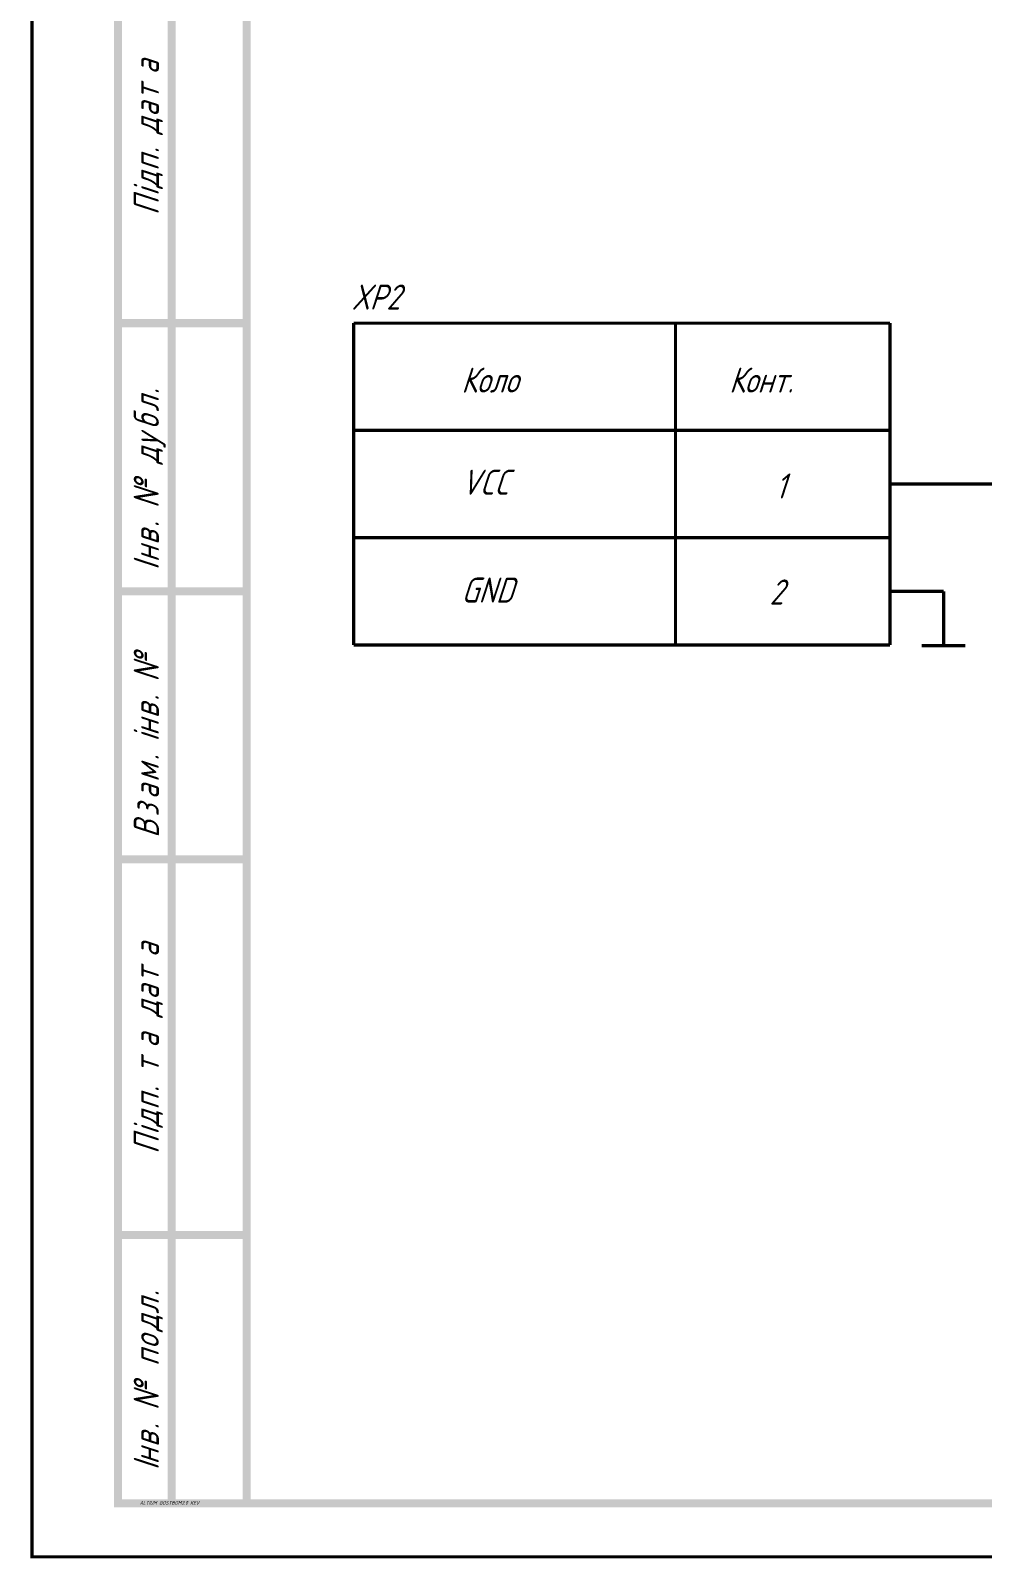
# Model space of a CAD drawing. Header units: millimetres. Extents: x 0 to 420, y 0 to 297.
# Drawn here: x -0.1 to 88.7, y -0.1 to 142.3 of the extents above; entities that cross this region are included whole.
import ezdxf

# ---------------------------------------------------------------- set-up
doc = ezdxf.new("R2010")
doc.units = ezdxf.units.MM
doc.layers.add('Sheet', color=255, linetype='Continuous')
doc.styles.add('GOST', font='', dxfattribs={"oblique": 18})
doc.styles.get('GOST').set_extended_font_data('GOST type A')

msp = doc.modelspace()

# ---------------------------------------------------------------- linework, layer by layer
at = {"layer": 'Sheet'}
for points, const_width in [([(0.04, 297), (419.98, 297), (419.98, 0), (0.04, 0), (0.04, 297)], 0.3), ([(0.04, 297), (0.04, 0), (419.98, 0), (419.98, 297), (0.04, 297), (0.04, 297)], 0.0991), ([(0.04, 297), (0.04, 0), (419.98, 0), (419.98, 297), (0.04, 297), (0.04, 297)], 0.0991)]:
    msp.add_lwpolyline(points, close=True, dxfattribs=dict(at, const_width=const_width))
for points, const_width in [([(20.04, 291.99), (20.04, 5)], 0.749), ([(8.04, 5), (8.04, 149.99)], 0.749), ([(13.05, 5), (13.05, 149.99)], 0.749), ([(8.04, 114.99), (20.04, 114.99)], 0.749), ([(60.03, 114.99), (30.03, 114.99)], 0.3), ([(30.03, 114.99), (30.03, 105)], 0.3), ([(80.03, 114.99), (60.03, 114.99)], 0.3), ([(60.03, 114.99), (60.03, 105)], 0.3), ([(60.03, 105), (60.03, 114.99)], 0.3), ([(80.03, 105), (80.03, 114.99)], 0.3), ([(60.03, 105), (30.03, 105)], 0.3), ([(30.03, 105), (30.03, 94.99)], 0.3), ([(60.03, 94.99), (60.03, 105)], 0.3), ([(60.03, 105), (80.03, 105)], 0.3), ([(60.03, 85), (60.03, 105)], 0.3), ([(80.03, 105), (80.03, 85)], 0.3), ([(80.03, 100), (85.03, 100)], 0.3), ([(95.03, 100), (85.03, 100)], 0.3), ([(30.03, 94.99), (60.03, 94.99)], 0.3), ([(30.03, 85), (30.03, 94.99)], 0.3), ([(80.03, 94.99), (60.03, 94.99)], 0.3), ([(60.03, 94.99), (60.03, 85)], 0.3), ([(8.04, 89.99), (20.04, 89.99)], 0.749), ([(80.03, 89.99), (85.03, 89.99)], 0.3), ([(85.03, 89.99), (85.03, 84.92)], 0.3), ([(60.03, 85), (30.03, 85)], 0.3), ([(80.03, 85), (60.03, 85)], 0.3), ([(82.99, 84.92), (87.06, 84.92)], 0.3), ([(8.04, 65), (20.04, 65)], 0.749), ([(8.04, 29.99), (20.04, 29.99)], 0.749), ([(20.04, 5), (7.67, 5)], 0.749), ([(20.05, 4.99), (414.97, 4.99)], 0.749)]:
    msp.add_lwpolyline(points, dxfattribs=dict(at, const_width=const_width))

# ---------------------------------------------------------------- texts
at = {"layer": 'Sheet', "style": 'GOST', "oblique": 18}
for s, p in [('а', (11.86, 138.17)), ('т', (11.86, 135.83)), ('а', (11.86, 134.22)), ('д', (11.86, 132.6)), ('.', (11.86, 130.8)), ('п', (11.86, 129.19)), ('д', (11.86, 127.57)), ('і', (11.86, 126.85)), ('П', (11.86, 125.05)), ('л', (11.86, 106.73)), ('.', (11.86, 108.34)), ('б', (11.86, 105.11)), ('у', (11.86, 103.49)), ('д', (11.86, 101.87)), ('№', (11.86, 97.74)), ('в', (11.86, 94.33)), ('.', (11.86, 95.95)), ('н', (11.86, 92.71)), ('І', (11.86, 91.99)), ('№', (11.86, 81.57)), ('в', (11.86, 78.16)), ('.', (11.86, 79.77)), ('н', (11.86, 76.54)), ('і', (11.86, 76)), ('м', (11.86, 72.23)), ('.', (11.86, 74.21)), ('а', (11.86, 70.61)), ('з', (11.86, 68.99)), ('В', (11.86, 67.02)), ('а', (11.86, 55.88)), ('т', (11.86, 53.54)), ('а', (11.86, 51.93)), ('д', (11.86, 50.31)), ('а', (11.86, 47.43)), ('т', (11.86, 45.1)), ('п', (11.86, 41.68)), ('.', (11.86, 43.3)), ('д', (11.86, 40.07)), ('і', (11.86, 39.35)), ('П', (11.86, 37.55)), ('л', (11.86, 22.64)), ('.', (11.86, 24.26)), ('д', (11.86, 21.02)), ('о', (11.86, 19.4)), ('п', (11.86, 17.79)), ('№', (11.86, 13.66)), ('в', (11.86, 10.24)), ('.', (11.86, 11.86)), ('н', (11.86, 8.62)), ('І', (11.86, 8.09))]:
    msp.add_text(s, height=2.34, rotation=90, dxfattribs=at).set_placement(p)
for s, height, p in [('XP2', 2.336, (29.82, 116.25)), ('Коло', 2.336, (40.06, 108.52)), ('Конт.', 2.336, (65.03, 108.52)), ('VCC', 2.336, (40.06, 99)), ('1', 2.34, (69.34, 98.64)), ('GND', 2.336, (40.06, 88.94)), ('2', 2.34, (68.8, 88.76)), ('ALTIUM GOSTBOM2.0 KEV', 0.3593, (10.06, 4.85))]:
    msp.add_text(s, height=height, dxfattribs=at).set_placement(p)

doc.saveas('drawing.dxf')
